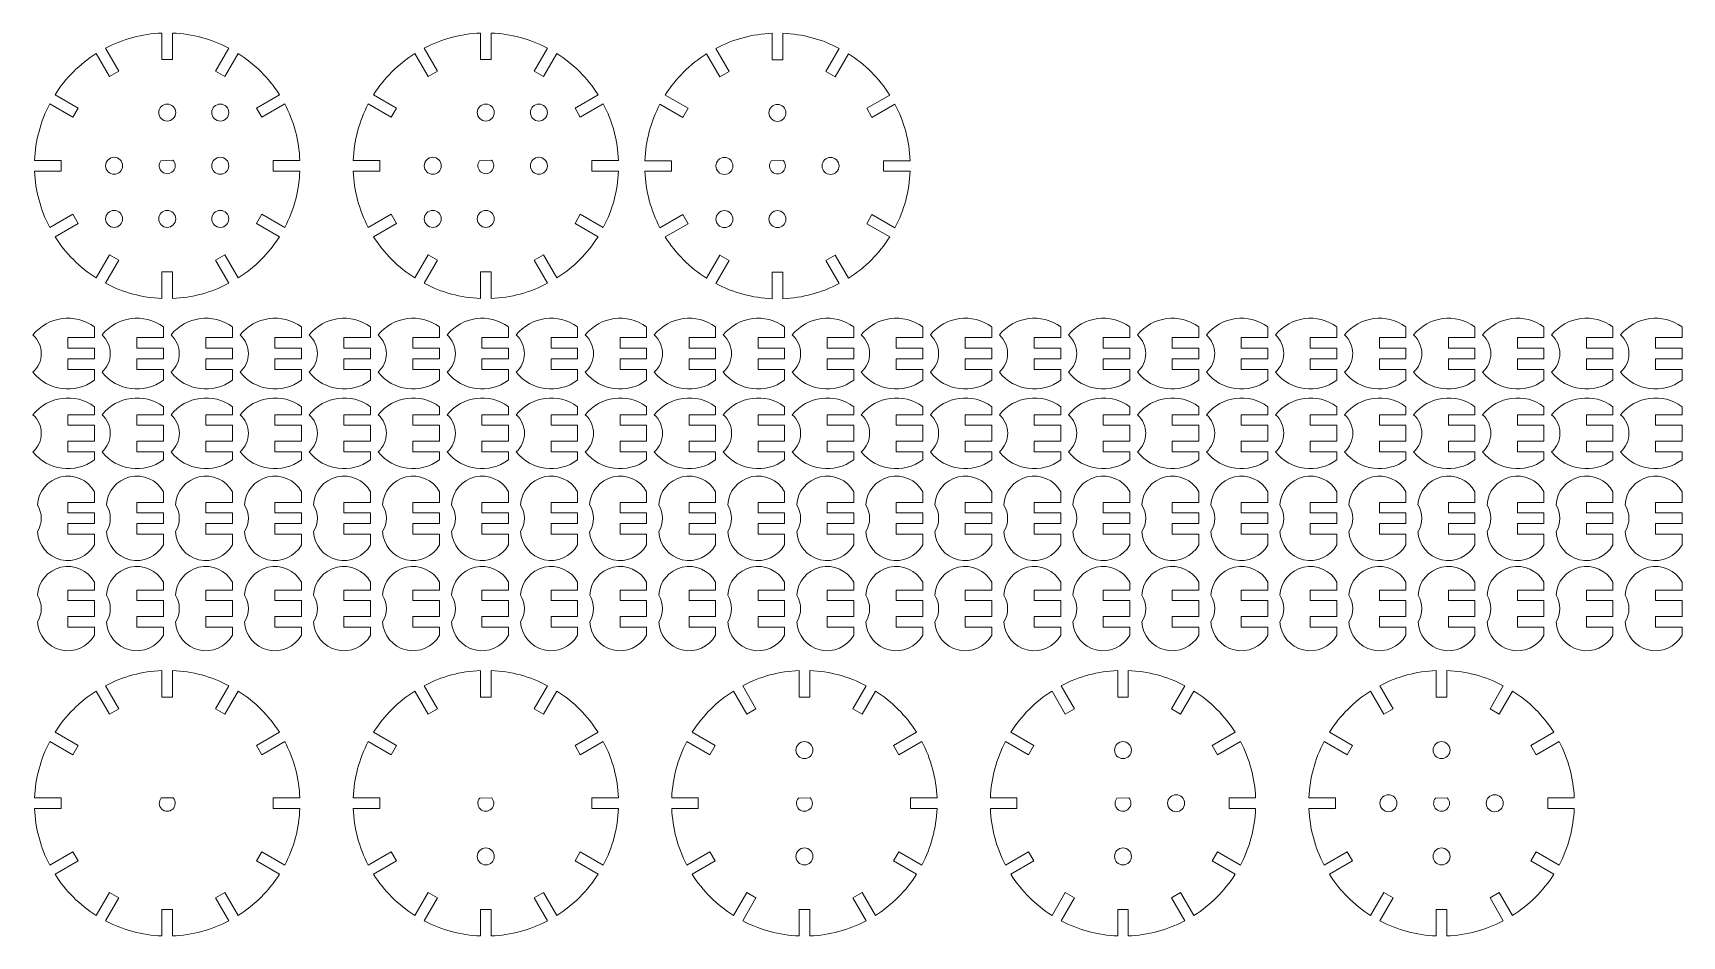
# Model space of a CAD drawing. Header units: millimetres. Extents: x 5 to 315, y 5 to 175.
import ezdxf

# ---------------------------------------------------------------- set-up
doc = ezdxf.new("R2010")
doc.units = ezdxf.units.MM
doc.layers.add('lazerCut', color=1, linetype='Continuous', lineweight=0, true_color=0xff0000)

# ---------------------------------------------------------------- blocks, each defined once
blk = doc.blocks.new('wh-2-47')
at = {"layer": 'lazerCut'}
for p, q in [((-1, 0), (-3, 0)), ((-3, 0), (-3, -5)), ((-1, -5), (-1, 0)), ((3, 0), (1, 0)), ((1, 0), (1, -5)), ((3, -5), (3, 0)), ((-5, -5), (-3, -5)), ((-1, -5), (1, -5)), ((3, -5), (5, -5))]:
    blk.add_line(p, q, dxfattribs=at)
for centre, radius, start, end in [((-2.21, 0), 5.73, 92.9403, 240.8053), ((0, 9.7), 4.7, 237.8651, 302.1349), ((2.21, 0), 5.73, 299.1947, 87.0597)]:
    blk.add_arc(centre, radius, start, end, dxfattribs=at)
blk = doc.blocks.new('w-3-47')
at = {"layer": 'lazerCut', "flags": 128}
blk.add_lwpolyline([(-5, -5), (-3.5, -5), (-3.5, 0), (-1.5, 0), (-1.5, -5), (1.5, -5), (1.5, 0), (3.5, 0), (3.5, -5), (5, -5, 0.752631), (2.5, 5.72, -0.28802), (-2.5, 5.72, 0.752631), (-5, -5)], format="xyb", dxfattribs=at)
blk = doc.blocks.new('w-3-47-wide')
at = {"layer": 'lazerCut', "flags": 128}
blk.add_lwpolyline([(-5, -5), (-3.5, -5), (-3.5, 0), (-1.5, 0), (-1.5, -5), (1.5, -5), (1.5, 0), (3.5, 0), (3.5, -5), (5, -5, 0.402195), (3.5, 6.56, -0.446606), (-3.5, 6.56, 0.402195), (-5, -5)], format="xyb", dxfattribs=at)
blk = doc.blocks.new('w-2-47-wide')
at = {"layer": 'lazerCut'}
for p, q in [((-1, 0), (-3, 0)), ((-3, 0), (-3, -5)), ((-1, -5), (-1, 0)), ((3, 0), (1, 0)), ((1, 0), (1, -5)), ((3, -5), (3, 0)), ((-5, -5), (-3, -5)), ((-3, -5), (-3, -5)), ((-1, -5), (-1, -5)), ((-1, -5), (1, -5)), ((3, -5), (5, -5))]:
    blk.add_line(p, q, dxfattribs=at)
for centre, radius, start, end in [((1.77, 0), 8.42, 128.7893, 216.4282), ((0, 9.7), 4.7, 221.8683, 318.1317), ((-1.77, 0), 8.42, 323.5718, 51.2107)]:
    blk.add_arc(centre, radius, start, end, dxfattribs=at)
blk = doc.blocks.new('wheelDisk')
at = {"layer": 'lazerCut', "flags": 128}
blk.add_lwpolyline([(-21.13, 13.36), (-16.8, 10.86), (-17.8, 9.12), (-22.13, 11.62, 0.111351), (-24.98, 1), (-19.98, 1), (-19.98, -1), (-24.98, -1, 0.111351), (-22.13, -11.62), (-17.8, -9.12), (-16.8, -10.86), (-21.13, -13.36, 0.111351), (-13.36, -21.13), (-10.86, -16.8), (-9.12, -17.8), (-11.62, -22.13, 0.111351), (-1, -24.98), (-1, -19.98), (1, -19.98), (1, -24.98, 0.111351), (11.62, -22.13), (9.12, -17.8), (10.86, -16.8), (13.36, -21.13, 0.111351), (21.13, -13.36), (16.8, -10.86), (17.8, -9.12), (22.13, -11.62, 0.111351), (24.98, -1), (19.98, -1), (19.98, 1), (24.98, 1, 0.111351), (22.13, 11.62), (17.8, 9.12), (16.8, 10.86), (21.13, 13.36, 0.111351), (13.36, 21.13), (10.86, 16.8), (9.12, 17.8), (11.62, 22.13, 0.111351), (1, 24.98), (1, 19.98), (-1, 19.98), (-1, 24.98, 0.111351), (-11.62, 22.13), (-9.12, 17.8), (-10.86, 16.8), (-13.36, 21.13, 0.111351), (-21.13, 13.36)], format="xyb", dxfattribs=at)
blk = doc.blocks.new('motorConnector')
at = {"layer": 'lazerCut'}
blk.add_line((1.12, 1), (-1.12, 1), dxfattribs=at)
blk.add_arc((0, 0), 1.5, 138.1897, 41.8103, dxfattribs=at)

msp = doc.modelspace()

# ---------------------------------------------------------------- linework, layer by layer
at = {"layer": 'lazerCut'}
for centre in [(30, 160), (40, 160), (90, 160), (100, 160), (144.93, 159.95), (20, 150), (40, 150), (80, 150), (100, 150), (134.93, 149.95), (154.93, 149.95), (20, 140), (30, 140), (40, 140), (80, 140), (90, 140), (134.93, 139.95), (144.93, 139.95), (150, 40), (210, 40), (270, 40), (220, 30), (260, 30), (280, 30), (90, 20), (150, 20), (210, 20), (270, 20)]:
    msp.add_circle(centre, 1.6, dxfattribs=at)

# ---------------------------------------------------------------- block references
for name, p in [('wheelDisk', (30, 150)), ('wheelDisk', (90, 150)), ('wheelDisk', (144.93, 149.95)), ('wheelDisk', (30, 30)), ('wheelDisk', (90, 30)), ('wheelDisk', (150, 30)), ('wheelDisk', (210, 30)), ('wheelDisk', (270, 30)), ('motorConnector', (30, 30))]:
    msp.add_blockref(name, p, dxfattribs=at)
for name, p, rotation in [('motorConnector', (30, 150), 3.5), ('motorConnector', (90, 150), 3), ('motorConnector', (144.93, 149.95), 2.5), ('w-2-47-wide', (11.28, 114.64), 90), ('w-2-47-wide', (24.28, 114.64), 90), ('w-2-47-wide', (37.28, 114.64), 90), ('w-2-47-wide', (50.28, 114.64), 90), ('w-2-47-wide', (63.28, 114.64), 90), ('w-2-47-wide', (76.28, 114.64), 90), ('w-2-47-wide', (89.28, 114.64), 90), ('w-2-47-wide', (102.28, 114.64), 90), ('w-2-47-wide', (115.28, 114.64), 90), ('w-2-47-wide', (128.28, 114.64), 90), ('w-2-47-wide', (141.28, 114.64), 90), ('w-2-47-wide', (154.28, 114.64), 90), ('w-2-47-wide', (167.28, 114.64), 90), ('w-2-47-wide', (180.28, 114.64), 90), ('w-2-47-wide', (193.28, 114.64), 90), ('w-2-47-wide', (206.28, 114.64), 90), ('w-2-47-wide', (219.28, 114.64), 90), ('w-2-47-wide', (232.28, 114.64), 90), ('w-2-47-wide', (245.28, 114.64), 90), ('w-2-47-wide', (258.28, 114.64), 90), ('w-2-47-wide', (271.28, 114.64), 90), ('w-2-47-wide', (284.28, 114.64), 90), ('w-2-47-wide', (297.28, 114.64), 90), ('w-2-47-wide', (310.28, 114.64), 90), ('w-3-47-wide', (11.28, 99.64), 90), ('w-3-47-wide', (24.28, 99.64), 90), ('w-3-47-wide', (37.28, 99.64), 90), ('w-3-47-wide', (50.28, 99.64), 90), ('w-3-47-wide', (63.28, 99.64), 90), ('w-3-47-wide', (76.28, 99.64), 90), ('w-3-47-wide', (89.28, 99.64), 90), ('w-3-47-wide', (102.28, 99.64), 90), ('w-3-47-wide', (115.28, 99.64), 90), ('w-3-47-wide', (128.28, 99.64), 90), ('w-3-47-wide', (141.28, 99.64), 90), ('w-3-47-wide', (154.28, 99.64), 90), ('w-3-47-wide', (167.28, 99.64), 90), ('w-3-47-wide', (180.28, 99.64), 90), ('w-3-47-wide', (193.28, 99.64), 90), ('w-3-47-wide', (206.28, 99.64), 90), ('w-3-47-wide', (219.28, 99.64), 90), ('w-3-47-wide', (232.28, 99.64), 90), ('w-3-47-wide', (245.28, 99.64), 90), ('w-3-47-wide', (258.28, 99.64), 90), ('w-3-47-wide', (271.28, 99.64), 90), ('w-3-47-wide', (284.28, 99.64), 90), ('w-3-47-wide', (297.28, 99.64), 90), ('w-3-47-wide', (310.28, 99.64), 90), ('wh-2-47', (11.28, 83.64), 90), ('wh-2-47', (24.28, 83.64), 90), ('wh-2-47', (37.28, 83.64), 90), ('wh-2-47', (50.28, 83.64), 90), ('wh-2-47', (63.28, 83.64), 90), ('wh-2-47', (76.28, 83.64), 90), ('wh-2-47', (89.28, 83.64), 90), ('wh-2-47', (102.28, 83.64), 90), ('wh-2-47', (115.28, 83.64), 90), ('wh-2-47', (128.28, 83.64), 90), ('wh-2-47', (141.28, 83.64), 90), ('wh-2-47', (154.28, 83.64), 90), ('wh-2-47', (167.28, 83.64), 90), ('wh-2-47', (180.28, 83.64), 90), ('wh-2-47', (193.28, 83.64), 90), ('wh-2-47', (206.28, 83.64), 90), ('wh-2-47', (219.28, 83.64), 90), ('wh-2-47', (232.28, 83.64), 90), ('wh-2-47', (245.28, 83.64), 90), ('wh-2-47', (258.28, 83.64), 90), ('wh-2-47', (271.28, 83.64), 90), ('wh-2-47', (284.28, 83.64), 90), ('wh-2-47', (297.28, 83.64), 90), ('wh-2-47', (310.28, 83.64), 90), ('w-3-47', (11.28, 66.64), 90), ('w-3-47', (24.28, 66.64), 90), ('w-3-47', (37.28, 66.64), 90), ('w-3-47', (50.28, 66.64), 90), ('w-3-47', (63.28, 66.64), 90), ('w-3-47', (76.28, 66.64), 90), ('w-3-47', (89.28, 66.64), 90), ('w-3-47', (102.28, 66.64), 90), ('w-3-47', (115.28, 66.64), 90), ('w-3-47', (128.28, 66.64), 90), ('w-3-47', (141.28, 66.64), 90), ('w-3-47', (154.28, 66.64), 90), ('w-3-47', (167.28, 66.64), 90), ('w-3-47', (180.28, 66.64), 90), ('w-3-47', (193.28, 66.64), 90), ('w-3-47', (206.28, 66.64), 90), ('w-3-47', (219.28, 66.64), 90), ('w-3-47', (232.28, 66.64), 90), ('w-3-47', (245.28, 66.64), 90), ('w-3-47', (258.28, 66.64), 90), ('w-3-47', (271.28, 66.64), 90), ('w-3-47', (284.28, 66.64), 90), ('w-3-47', (297.28, 66.64), 90), ('w-3-47', (310.28, 66.64), 90), ('motorConnector', (90, 30), 0.5), ('motorConnector', (150, 30), 1), ('motorConnector', (210, 30), 1.5), ('motorConnector', (270, 30), 2)]:
    msp.add_blockref(name, p, dxfattribs=dict(at, rotation=rotation))

doc.saveas('drawing.dxf')
